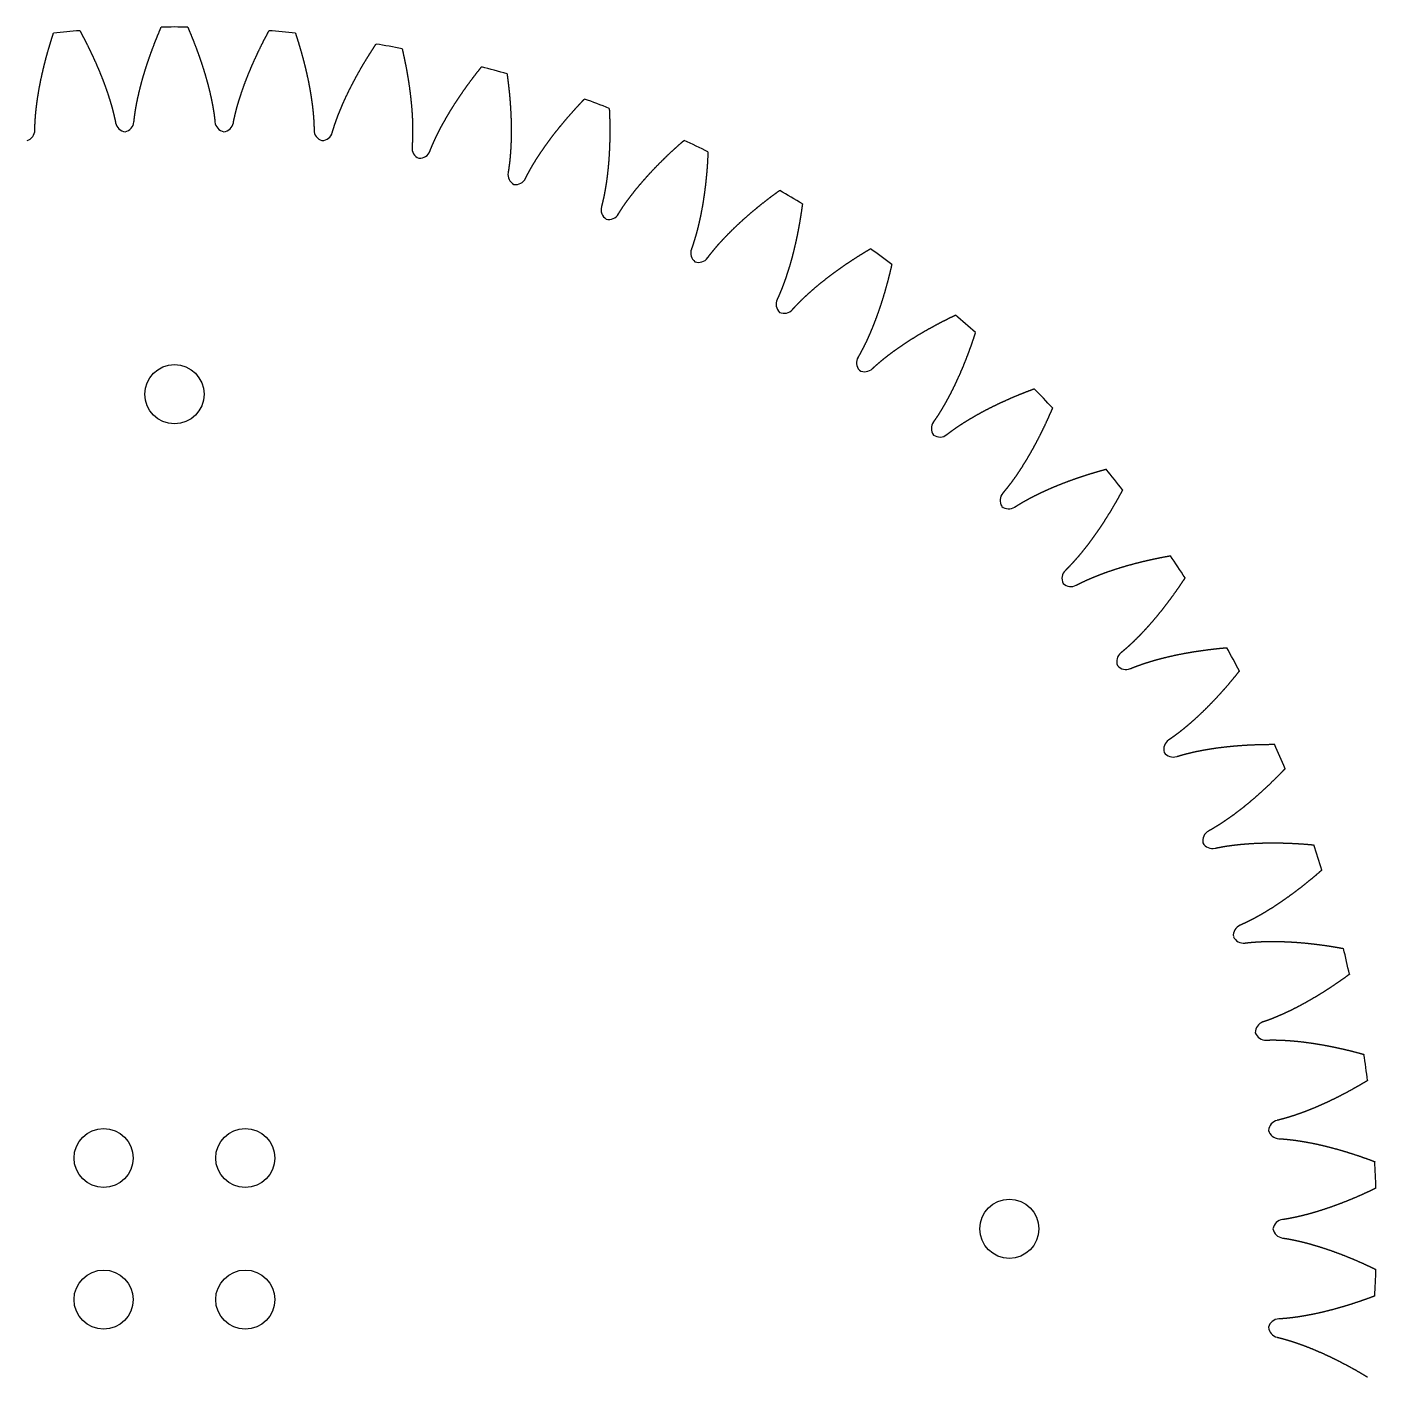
# Model space of a CAD drawing. Header units: inches. Extents: x -3.6 to 3.6, y -4.17 to 3.6.
# Drawn here: x -0.442 to 3.598, y -0.444 to 3.6 of the extents above; entities that cross this region are included whole.
import ezdxf

# ---------------------------------------------------------------- set-up
doc = ezdxf.new("R2010")
doc.units = ezdxf.units.IN
doc.header["$MEASUREMENT"] = 0

msp = doc.modelspace()

# ---------------------------------------------------------------- linework, layer by layer
at = {"color": 7, "linetype": 'Continuous', "lineweight": 25}
for centre in [(0, 2.5), (-0.2121, 0.2121), (0.2121, 0.2121), (2.5, 0), (-0.2121, -0.2121), (0.2121, -0.2121)]:
    msp.add_circle(centre, 0.0886, dxfattribs=at)
for centre, radius, start, end in [((0, 0), 3.6, 89.3688, 90.6312), ((0, 0), 3.6, 94.5117, 95.7741), ((0, 0), 3.6, 84.2259, 85.4883), ((0, 0), 3.6, 79.0831, 80.3455), ((0, 0), 3.6, 73.9402, 75.2026), ((0, 0), 3.6, 68.7974, 70.0598), ((-0.4516, 3.2916), 0.0336, 287.3989, 359.6625), ((-0.1434, 3.3194), 0.0336, 190.6232, 262.8868), ((-0.1547, 3.3189), 0.0336, 282.256, 354.5196), ((0.1547, 3.3189), 0.0336, 185.4804, 257.744), ((0.1434, 3.3194), 0.0336, 277.1132, 349.3768), ((0.4516, 3.2916), 0.0336, 180.3375, 252.6011), ((0.4404, 3.2932), 0.0336, 271.9703, 344.2339), ((0.7448, 3.2379), 0.0336, 175.1947, 247.4583), ((0, 0), 3.6, 63.6545, 64.9169), ((0.7338, 3.2404), 0.0336, 266.8274, 339.0911), ((1.0321, 3.1581), 0.0336, 170.0518, 242.3154), ((1.0213, 3.1616), 0.0336, 261.6846, 333.9482), ((0, 0), 3.6, 58.5117, 59.7741), ((1.311, 3.0529), 0.0336, 164.9089, 237.1726), ((1.3006, 3.0573), 0.0336, 256.5417, 328.8053), ((1.5794, 2.9231), 0.0336, 159.7661, 232.0297), ((0, 0), 3.6, 53.3688, 54.6312), ((1.5694, 2.9284), 0.0336, 251.3989, 323.6625), ((1.835, 2.7697), 0.0336, 154.6232, 226.8868), ((1.8256, 2.7759), 0.0336, 246.256, 318.5196), ((0, 0), 3.6, 48.2259, 49.4883), ((2.0759, 2.5941), 0.0336, 149.4804, 221.744), ((2.0671, 2.6011), 0.0336, 241.1132, 313.3768), ((0, 0), 3.6, 43.0831, 44.3455), ((2.3001, 2.3976), 0.0336, 144.3375, 216.6011), ((2.292, 2.4054), 0.0336, 235.9703, 308.2339), ((0, 0), 3.6, 37.9402, 39.2026), ((2.5058, 2.1817), 0.0336, 139.1947, 211.4583), ((2.4983, 2.1902), 0.0336, 230.8274, 303.0911), ((0, 0), 3.6, 32.7974, 34.0598), ((2.6912, 1.9483), 0.0336, 134.0518, 206.3154), ((2.6846, 1.9575), 0.0336, 225.6846, 297.9482), ((0, 0), 3.6, 27.6545, 28.9169), ((2.8551, 1.6992), 0.0336, 128.9089, 201.1726), ((2.8493, 1.7089), 0.0336, 220.5417, 292.8053), ((2.9959, 1.4365), 0.0336, 123.7661, 196.0297), ((2.991, 1.4466), 0.0336, 215.3989, 287.6625), ((0, 0), 3.6, 22.5117, 23.7741), ((3.1126, 1.1621), 0.0336, 118.6232, 190.8868), ((3.1086, 1.1727), 0.0336, 210.256, 282.5196), ((0, 0), 3.6, 17.3688, 18.6312), ((3.2042, 0.8785), 0.0336, 113.4804, 185.744), ((3.2012, 0.8893), 0.0336, 205.1132, 277.3768), ((0, 0), 3.6, 12.2259, 13.4883), ((3.2701, 0.5877), 0.0336, 108.3375, 180.6011), ((3.2681, 0.5988), 0.0336, 199.9703, 272.2339), ((0, 0), 3.6, 7.0831, 8.3455), ((3.3096, 0.2922), 0.0336, 103.1947, 175.4583), ((3.3086, 0.3034), 0.0336, 194.8274, 267.0911), ((0, 0), 3.6, 1.9402, 3.2026), ((3.3225, -0.0056), 0.0336, 98.0518, 170.3154), ((3.3225, 0.0056), 0.0336, 189.6846, 261.9482), ((0, 0), 3.6, 356.7974, 358.0598), ((3.3086, -0.3034), 0.0336, 92.9089, 165.1726), ((3.3096, -0.2922), 0.0336, 184.5417, 256.8053)]:
    msp.add_arc(centre, radius, start, end, dxfattribs=at)
for points, knots in [([(-0.1213, 3.3157), (-0.1212, 3.3166), (-0.1209, 3.3201), (-0.1202, 3.3259), (-0.1192, 3.3342), (-0.1178, 3.3439), (-0.1163, 3.3536), (-0.1146, 3.3632), (-0.1124, 3.3749), (-0.1095, 3.389), (-0.1058, 3.4054), (-0.1012, 3.424), (-0.096, 3.443), (-0.0906, 3.4618), (-0.0847, 3.4807), (-0.0787, 3.499), (-0.072, 3.518), (-0.0656, 3.5356), (-0.058, 3.5553), (-0.0517, 3.5712), (-0.0448, 3.5877), (-0.0414, 3.5957), (-0.0397, 3.5998)], [0.0811555, 0.0811555, 0.0811555, 0.0811555, 0.0811555, 0.0921105, 0.1194762, 0.1468425, 0.1742089, 0.201575, 0.228941, 0.2563073, 0.307035, 0.3617674, 0.4164997, 0.4712319, 0.5259643, 0.5806966, 0.635429, 0.6901614, 0.7448937, 0.7996261, 0.8543584, 0.9090909, 0.9090909, 0.9090909, 0.9090909, 0.9090909]), ([(0.0397, 3.5998), (0.0414, 3.5957), (0.0448, 3.5877), (0.0517, 3.5712), (0.058, 3.5553), (0.0656, 3.5356), (0.072, 3.518), (0.0787, 3.499), (0.0847, 3.4807), (0.0906, 3.4618), (0.096, 3.443), (0.1012, 3.424), (0.1058, 3.4054), (0.1095, 3.389), (0.1124, 3.3749), (0.1146, 3.3632), (0.1163, 3.3536), (0.1178, 3.3439), (0.1192, 3.3342), (0.1202, 3.3259), (0.1209, 3.3201), (0.1212, 3.3166), (0.1213, 3.3157)], [0, 0, 0, 0, 0, 0.0547325, 0.1094648, 0.1641972, 0.2189295, 0.2736619, 0.3283943, 0.3831266, 0.437859, 0.4925913, 0.5473236, 0.6020559, 0.6527836, 0.6801499, 0.707516, 0.7348821, 0.7622484, 0.7896147, 0.8169804, 0.8279354, 0.8279354, 0.8279354, 0.8279354, 0.8279354]), ([(-0.418, 3.2914), (-0.418, 3.2924), (-0.418, 3.2959), (-0.4179, 3.3017), (-0.4176, 3.3101), (-0.4171, 3.3199), (-0.4164, 3.3297), (-0.4156, 3.3394), (-0.4145, 3.3513), (-0.4128, 3.3655), (-0.4106, 3.3822), (-0.4077, 3.4012), (-0.4043, 3.4206), (-0.4005, 3.4397), (-0.3963, 3.4591), (-0.392, 3.4779), (-0.3871, 3.4974), (-0.3823, 3.5155), (-0.3765, 3.5358), (-0.3716, 3.5522), (-0.3663, 3.5692), (-0.3636, 3.5775), (-0.3622, 3.5817)], [0.0811555, 0.0811555, 0.0811555, 0.0811555, 0.0811555, 0.0921105, 0.1194762, 0.1468425, 0.1742089, 0.201575, 0.228941, 0.2563073, 0.307035, 0.3617674, 0.4164997, 0.4712319, 0.5259643, 0.5806966, 0.635429, 0.6901614, 0.7448937, 0.7996261, 0.8543584, 0.9090909, 0.9090909, 0.9090909, 0.9090909, 0.9090909]), ([(-0.2832, 3.5888), (-0.2811, 3.5849), (-0.2769, 3.5773), (-0.2686, 3.5615), (-0.2609, 3.5462), (-0.2516, 3.5273), (-0.2437, 3.5103), (-0.2353, 3.492), (-0.2277, 3.4743), (-0.2201, 3.4559), (-0.213, 3.4378), (-0.2062, 3.4193), (-0.1999, 3.4012), (-0.1947, 3.3852), (-0.1906, 3.3714), (-0.1873, 3.36), (-0.1848, 3.3505), (-0.1824, 3.341), (-0.1802, 3.3314), (-0.1784, 3.3233), (-0.1772, 3.3175), (-0.1766, 3.3142), (-0.1764, 3.3132)], [0, 0, 0, 0, 0, 0.0547325, 0.1094648, 0.1641972, 0.2189295, 0.2736619, 0.3283943, 0.3831266, 0.437859, 0.4925913, 0.5473236, 0.6020559, 0.6527836, 0.6801499, 0.707516, 0.7348821, 0.7622484, 0.7896147, 0.8169804, 0.8279354, 0.8279354, 0.8279354, 0.8279354, 0.8279354]), ([(0.1764, 3.3132), (0.1766, 3.3142), (0.1772, 3.3175), (0.1784, 3.3233), (0.1802, 3.3314), (0.1824, 3.341), (0.1848, 3.3505), (0.1873, 3.36), (0.1906, 3.3714), (0.1947, 3.3852), (0.1999, 3.4012), (0.2062, 3.4193), (0.213, 3.4378), (0.2201, 3.4559), (0.2277, 3.4743), (0.2353, 3.492), (0.2437, 3.5103), (0.2516, 3.5273), (0.2609, 3.5462), (0.2686, 3.5615), (0.2769, 3.5773), (0.2811, 3.5849), (0.2832, 3.5888)], [0.0811555, 0.0811555, 0.0811555, 0.0811555, 0.0811555, 0.0921105, 0.1194762, 0.1468425, 0.1742089, 0.201575, 0.228941, 0.2563073, 0.307035, 0.3617674, 0.4164997, 0.4712319, 0.5259643, 0.5806966, 0.635429, 0.6901614, 0.7448937, 0.7996261, 0.8543584, 0.9090909, 0.9090909, 0.9090909, 0.9090909, 0.9090909]), ([(0.3622, 3.5817), (0.3636, 3.5775), (0.3663, 3.5692), (0.3716, 3.5522), (0.3765, 3.5358), (0.3823, 3.5155), (0.3871, 3.4974), (0.392, 3.4779), (0.3963, 3.4591), (0.4005, 3.4397), (0.4043, 3.4206), (0.4077, 3.4012), (0.4106, 3.3822), (0.4128, 3.3655), (0.4145, 3.3513), (0.4156, 3.3394), (0.4164, 3.3297), (0.4171, 3.3199), (0.4176, 3.3101), (0.4179, 3.3017), (0.418, 3.2959), (0.418, 3.2924), (0.418, 3.2914)], [0, 0, 0, 0, 0, 0.0547325, 0.1094648, 0.1641972, 0.2189295, 0.2736619, 0.3283943, 0.3831266, 0.437859, 0.4925913, 0.5473236, 0.6020559, 0.6527836, 0.6801499, 0.707516, 0.7348821, 0.7622484, 0.7896147, 0.8169804, 0.8279354, 0.8279354, 0.8279354, 0.8279354, 0.8279354]), ([(0.4727, 3.284), (0.4729, 3.285), (0.4739, 3.2883), (0.4756, 3.2939), (0.4781, 3.3019), (0.4812, 3.3112), (0.4844, 3.3204), (0.4878, 3.3296), (0.492, 3.3408), (0.4974, 3.3541), (0.504, 3.3696), (0.5119, 3.3871), (0.5203, 3.4049), (0.529, 3.4223), (0.5382, 3.4399), (0.5474, 3.4568), (0.5573, 3.4744), (0.5667, 3.4905), (0.5778, 3.5086), (0.5868, 3.5231), (0.5965, 3.538), (0.6013, 3.5453), (0.6037, 3.549)], [0.0811555, 0.0811555, 0.0811555, 0.0811555, 0.0811555, 0.0921105, 0.1194762, 0.1468425, 0.1742089, 0.201575, 0.228941, 0.2563073, 0.307035, 0.3617674, 0.4164997, 0.4712319, 0.5259643, 0.5806966, 0.635429, 0.6901614, 0.7448937, 0.7996261, 0.8543584, 0.9090909, 0.9090909, 0.9090909, 0.9090909, 0.9090909]), ([(0.6818, 3.5349), (0.6828, 3.5305), (0.6847, 3.522), (0.6886, 3.5046), (0.6919, 3.4878), (0.6959, 3.4671), (0.699, 3.4486), (0.7022, 3.4287), (0.7048, 3.4096), (0.7072, 3.39), (0.7092, 3.3706), (0.7109, 3.351), (0.7121, 3.3318), (0.7129, 3.315), (0.7132, 3.3006), (0.7133, 3.2887), (0.7132, 3.2789), (0.713, 3.2691), (0.7126, 3.2593), (0.7122, 3.251), (0.7117, 3.2451), (0.7115, 3.2417), (0.7114, 3.2407)], [0, 0, 0, 0, 0, 0.0547325, 0.1094648, 0.1641972, 0.2189295, 0.2736619, 0.3283943, 0.3831266, 0.437859, 0.4925913, 0.5473236, 0.6020559, 0.6527836, 0.6801499, 0.707516, 0.7348821, 0.7622484, 0.7896147, 0.8169804, 0.8279354, 0.8279354, 0.8279354, 0.8279354, 0.8279354]), ([(0.7652, 3.2284), (0.7655, 3.2294), (0.7667, 3.2326), (0.7689, 3.238), (0.7721, 3.2457), (0.776, 3.2547), (0.7801, 3.2637), (0.7843, 3.2725), (0.7895, 3.2832), (0.796, 3.296), (0.804, 3.3108), (0.8134, 3.3276), (0.8234, 3.3445), (0.8336, 3.3611), (0.8444, 3.3778), (0.855, 3.3938), (0.8665, 3.4104), (0.8773, 3.4257), (0.8899, 3.4426), (0.9002, 3.4563), (0.9112, 3.4703), (0.9167, 3.4771), (0.9194, 3.4806)], [0.0811555, 0.0811555, 0.0811555, 0.0811555, 0.0811555, 0.0921105, 0.1194762, 0.1468425, 0.1742089, 0.201575, 0.228941, 0.2563073, 0.307035, 0.3617674, 0.4164997, 0.4712319, 0.5259643, 0.5806966, 0.635429, 0.6901614, 0.7448937, 0.7996261, 0.8543584, 0.9090909, 0.9090909, 0.9090909, 0.9090909, 0.9090909]), ([(0.9959, 3.4595), (0.9965, 3.4551), (0.9977, 3.4465), (0.9999, 3.4288), (1.0018, 3.4118), (1.0039, 3.3907), (1.0053, 3.3721), (1.0067, 3.352), (1.0076, 3.3327), (1.0083, 3.3129), (1.0085, 3.2934), (1.0084, 3.2737), (1.0079, 3.2545), (1.0071, 3.2377), (1.0062, 3.2234), (1.0052, 3.2115), (1.0043, 3.2018), (1.0032, 3.192), (1.0019, 3.1823), (1.0007, 3.1741), (0.9998, 3.1683), (0.9992, 3.1649), (0.999, 3.1639)], [0, 0, 0, 0, 0, 0.0547325, 0.1094648, 0.1641972, 0.2189295, 0.2736619, 0.3283943, 0.3831266, 0.437859, 0.4925913, 0.5473236, 0.6020559, 0.6527836, 0.6801499, 0.707516, 0.7348821, 0.7622484, 0.7896147, 0.8169804, 0.8279354, 0.8279354, 0.8279354, 0.8279354, 0.8279354]), ([(1.0515, 3.1469), (1.0519, 3.1477), (1.0534, 3.1508), (1.0561, 3.1561), (1.0599, 3.1635), (1.0647, 3.1721), (1.0695, 3.1806), (1.0745, 3.189), (1.0806, 3.1992), (1.0883, 3.2114), (1.0975, 3.2254), (1.1084, 3.2412), (1.1199, 3.2572), (1.1316, 3.2729), (1.1438, 3.2885), (1.1558, 3.3035), (1.1687, 3.319), (1.1809, 3.3332), (1.1949, 3.349), (1.2064, 3.3617), (1.2186, 3.3747), (1.2247, 3.381), (1.2277, 3.3842)], [0.0811555, 0.0811555, 0.0811555, 0.0811555, 0.0811555, 0.0921105, 0.1194762, 0.1468425, 0.1742089, 0.201575, 0.228941, 0.2563073, 0.307035, 0.3617674, 0.4164997, 0.4712319, 0.5259643, 0.5806966, 0.635429, 0.6901614, 0.7448937, 0.7996261, 0.8543584, 0.9090909, 0.9090909, 0.9090909, 0.9090909, 0.9090909]), ([(1.302, 3.3563), (1.3022, 3.3519), (1.3026, 3.3432), (1.3033, 3.3253), (1.3036, 3.3082), (1.3038, 3.2871), (1.3036, 3.2684), (1.3031, 3.2482), (1.3023, 3.229), (1.3012, 3.2092), (1.2997, 3.1898), (1.2978, 3.1702), (1.2956, 3.1511), (1.2933, 3.1344), (1.2911, 3.1202), (1.289, 3.1085), (1.2872, 3.0989), (1.2853, 3.0893), (1.2831, 3.0797), (1.2812, 3.0716), (1.2797, 3.0659), (1.2789, 3.0626), (1.2786, 3.0616)], [0, 0, 0, 0, 0, 0.0547325, 0.1094648, 0.1641972, 0.2189295, 0.2736619, 0.3283943, 0.3831266, 0.437859, 0.4925913, 0.5473236, 0.6020559, 0.6527836, 0.6801499, 0.707516, 0.7348821, 0.7622484, 0.7896147, 0.8169804, 0.8279354, 0.8279354, 0.8279354, 0.8279354, 0.8279354]), ([(1.3293, 3.0399), (1.3298, 3.0408), (1.3316, 3.0437), (1.3347, 3.0487), (1.3393, 3.0557), (1.3447, 3.0639), (1.3503, 3.0719), (1.356, 3.0799), (1.3631, 3.0895), (1.3718, 3.1009), (1.3822, 3.1141), (1.3945, 3.1288), (1.4074, 3.1437), (1.4204, 3.1582), (1.4339, 3.1727), (1.4473, 3.1866), (1.4616, 3.2009), (1.4749, 3.214), (1.4903, 3.2284), (1.5029, 3.24), (1.5162, 3.2518), (1.5228, 3.2576), (1.5262, 3.2605)], [0.0811555, 0.0811555, 0.0811555, 0.0811555, 0.0811555, 0.0921105, 0.1194762, 0.1468425, 0.1742089, 0.201575, 0.228941, 0.2563073, 0.307035, 0.3617674, 0.4164997, 0.4712319, 0.5259643, 0.5806966, 0.635429, 0.6901614, 0.7448937, 0.7996261, 0.8543584, 0.9090909, 0.9090909, 0.9090909, 0.9090909, 0.9090909]), ([(1.5976, 3.2261), (1.5974, 3.2216), (1.597, 3.2129), (1.5961, 3.1951), (1.5949, 3.1781), (1.5932, 3.157), (1.5913, 3.1384), (1.589, 3.1184), (1.5865, 3.0993), (1.5836, 3.0796), (1.5804, 3.0604), (1.5768, 3.0411), (1.5729, 3.0223), (1.5691, 3.0059), (1.5656, 2.992), (1.5625, 2.9804), (1.5598, 2.971), (1.557, 2.9616), (1.554, 2.9523), (1.5514, 2.9444), (1.5494, 2.9388), (1.5482, 2.9356), (1.5479, 2.9347)], [0, 0, 0, 0, 0, 0.0547325, 0.1094648, 0.1641972, 0.2189295, 0.2736619, 0.3283943, 0.3831266, 0.437859, 0.4925913, 0.5473236, 0.6020559, 0.6527836, 0.6801499, 0.707516, 0.7348821, 0.7622484, 0.7896147, 0.8169804, 0.8279354, 0.8279354, 0.8279354, 0.8279354, 0.8279354]), ([(1.5965, 2.9085), (1.597, 2.9093), (1.5991, 2.9121), (1.6026, 2.9168), (1.6078, 2.9234), (1.6139, 2.931), (1.6202, 2.9385), (1.6266, 2.9459), (1.6345, 2.9549), (1.6442, 2.9654), (1.6558, 2.9776), (1.6693, 2.9912), (1.6835, 3.0049), (1.6978, 3.0182), (1.7126, 3.0314), (1.7271, 3.0441), (1.7426, 3.057), (1.7571, 3.0688), (1.7737, 3.0818), (1.7873, 3.0923), (1.8016, 3.1028), (1.8087, 3.108), (1.8123, 3.1106)], [0.0811555, 0.0811555, 0.0811555, 0.0811555, 0.0811555, 0.0921105, 0.1194762, 0.1468425, 0.1742089, 0.201575, 0.228941, 0.2563073, 0.307035, 0.3617674, 0.4164997, 0.4712319, 0.5259643, 0.5806966, 0.635429, 0.6901614, 0.7448937, 0.7996261, 0.8543584, 0.9090909, 0.9090909, 0.9090909, 0.9090909, 0.9090909]), ([(1.8804, 3.0699), (1.8798, 3.0655), (1.8786, 3.0568), (1.8761, 3.0392), (1.8733, 3.0223), (1.8697, 3.0015), (1.8662, 2.9831), (1.8622, 2.9634), (1.8579, 2.9446), (1.8533, 2.9253), (1.8484, 2.9064), (1.843, 2.8875), (1.8374, 2.8691), (1.8322, 2.8531), (1.8275, 2.8396), (1.8234, 2.8284), (1.8199, 2.8192), (1.8162, 2.8101), (1.8124, 2.8011), (1.8091, 2.7935), (1.8066, 2.7881), (1.8052, 2.785), (1.8047, 2.7841)], [0, 0, 0, 0, 0, 0.0547325, 0.1094648, 0.1641972, 0.2189295, 0.2736619, 0.3283943, 0.3831266, 0.437859, 0.4925913, 0.5473236, 0.6020559, 0.6527836, 0.6801499, 0.707516, 0.7348821, 0.7622484, 0.7896147, 0.8169804, 0.8279354, 0.8279354, 0.8279354, 0.8279354, 0.8279354]), ([(1.8508, 2.7537), (1.8514, 2.7545), (1.8537, 2.757), (1.8576, 2.7614), (1.8633, 2.7675), (1.8702, 2.7745), (1.8771, 2.7814), (1.8842, 2.7883), (1.8928, 2.7964), (1.9034, 2.8061), (1.9161, 2.8172), (1.9308, 2.8296), (1.9461, 2.8419), (1.9615, 2.8539), (1.9774, 2.8657), (1.993, 2.877), (2.0096, 2.8885), (2.0251, 2.8989), (2.0428, 2.9104), (2.0573, 2.9196), (2.0725, 2.9289), (2.08, 2.9333), (2.0838, 2.9356)], [0.0811555, 0.0811555, 0.0811555, 0.0811555, 0.0811555, 0.0921105, 0.1194762, 0.1468425, 0.1742089, 0.201575, 0.228941, 0.2563073, 0.307035, 0.3617674, 0.4164997, 0.4712319, 0.5259643, 0.5806966, 0.635429, 0.6901614, 0.7448937, 0.7996261, 0.8543584, 0.9090909, 0.9090909, 0.9090909, 0.9090909, 0.9090909]), ([(2.148, 2.889), (2.147, 2.8846), (2.1451, 2.8761), (2.141, 2.8588), (2.1367, 2.8422), (2.1313, 2.8218), (2.1261, 2.8038), (2.1203, 2.7845), (2.1144, 2.7662), (2.108, 2.7474), (2.1014, 2.7291), (2.0944, 2.7106), (2.0872, 2.6928), (2.0806, 2.6774), (2.0747, 2.6643), (2.0696, 2.6536), (2.0652, 2.6448), (2.0608, 2.636), (2.0562, 2.6273), (2.0522, 2.62), (2.0493, 2.6149), (2.0475, 2.612), (2.047, 2.6111)], [0, 0, 0, 0, 0, 0.0547325, 0.1094648, 0.1641972, 0.2189295, 0.2736619, 0.3283943, 0.3831266, 0.437859, 0.4925913, 0.5473236, 0.6020559, 0.6527836, 0.6801499, 0.707516, 0.7348821, 0.7622484, 0.7896147, 0.8169804, 0.8279354, 0.8279354, 0.8279354, 0.8279354, 0.8279354]), ([(2.0902, 2.5767), (2.0909, 2.5774), (2.0934, 2.5798), (2.0977, 2.5838), (2.1039, 2.5893), (2.1114, 2.5957), (2.1189, 2.602), (2.1265, 2.6081), (2.1359, 2.6155), (2.1473, 2.6242), (2.1609, 2.6341), (2.1766, 2.6451), (2.193, 2.656), (2.2094, 2.6665), (2.2263, 2.6769), (2.2429, 2.6868), (2.2604, 2.6967), (2.2768, 2.7057), (2.2955, 2.7156), (2.3107, 2.7234), (2.3267, 2.7313), (2.3345, 2.7351), (2.3386, 2.737)], [0.0811555, 0.0811555, 0.0811555, 0.0811555, 0.0811555, 0.0921105, 0.1194762, 0.1468425, 0.1742089, 0.201575, 0.228941, 0.2563073, 0.307035, 0.3617674, 0.4164997, 0.4712319, 0.5259643, 0.5806966, 0.635429, 0.6901614, 0.7448937, 0.7996261, 0.8543584, 0.9090909, 0.9090909, 0.9090909, 0.9090909, 0.9090909]), ([(2.3983, 2.6848), (2.3969, 2.6806), (2.3942, 2.6723), (2.3886, 2.6554), (2.3829, 2.6393), (2.3756, 2.6194), (2.3689, 2.602), (2.3614, 2.5832), (2.3538, 2.5655), (2.3458, 2.5474), (2.3376, 2.5297), (2.329, 2.512), (2.3202, 2.4949), (2.3122, 2.4801), (2.3051, 2.4676), (2.2991, 2.4574), (2.294, 2.449), (2.2888, 2.4407), (2.2835, 2.4325), (2.2788, 2.4255), (2.2754, 2.4207), (2.2734, 2.4179), (2.2729, 2.4171)], [0, 0, 0, 0, 0, 0.0547325, 0.1094648, 0.1641972, 0.2189295, 0.2736619, 0.3283943, 0.3831266, 0.437859, 0.4925913, 0.5473236, 0.6020559, 0.6527836, 0.6801499, 0.707516, 0.7348821, 0.7622484, 0.7896147, 0.8169804, 0.8279354, 0.8279354, 0.8279354, 0.8279354, 0.8279354]), ([(2.3127, 2.379), (2.3135, 2.3796), (2.3162, 2.3817), (2.3209, 2.3853), (2.3276, 2.3903), (2.3355, 2.396), (2.3436, 2.4016), (2.3517, 2.407), (2.3617, 2.4135), (2.3739, 2.4211), (2.3883, 2.4298), (2.405, 2.4393), (2.4223, 2.4488), (2.4396, 2.4578), (2.4573, 2.4666), (2.4747, 2.4749), (2.4931, 2.4832), (2.5102, 2.4908), (2.5297, 2.4989), (2.5455, 2.5053), (2.5622, 2.5117), (2.5703, 2.5148), (2.5745, 2.5163)], [0.0811555, 0.0811555, 0.0811555, 0.0811555, 0.0811555, 0.0921105, 0.1194762, 0.1468425, 0.1742089, 0.201575, 0.228941, 0.2563073, 0.307035, 0.3617674, 0.4164997, 0.4712319, 0.5259643, 0.5806966, 0.635429, 0.6901614, 0.7448937, 0.7996261, 0.8543584, 0.9090909, 0.9090909, 0.9090909, 0.9090909, 0.9090909]), ([(2.6293, 2.459), (2.6276, 2.4549), (2.6241, 2.4469), (2.617, 2.4306), (2.6099, 2.415), (2.6009, 2.3959), (2.5926, 2.3792), (2.5834, 2.3612), (2.5743, 2.3442), (2.5647, 2.3268), (2.555, 2.31), (2.5448, 2.2931), (2.5345, 2.2769), (2.5252, 2.2628), (2.5171, 2.2511), (2.5101, 2.2414), (2.5043, 2.2335), (2.4984, 2.2257), (2.4923, 2.218), (2.487, 2.2115), (2.4832, 2.207), (2.481, 2.2044), (2.4804, 2.2037)], [0, 0, 0, 0, 0, 0.0547325, 0.1094648, 0.1641972, 0.2189295, 0.2736619, 0.3283943, 0.3831266, 0.437859, 0.4925913, 0.5473236, 0.6020559, 0.6527836, 0.6801499, 0.707516, 0.7348821, 0.7622484, 0.7896147, 0.8169804, 0.8279354, 0.8279354, 0.8279354, 0.8279354, 0.8279354]), ([(2.5167, 2.1621), (2.5175, 2.1627), (2.5204, 2.1645), (2.5253, 2.1677), (2.5324, 2.172), (2.5409, 2.177), (2.5494, 2.1818), (2.558, 2.1865), (2.5686, 2.1921), (2.5813, 2.1986), (2.5965, 2.2059), (2.614, 2.2139), (2.632, 2.2218), (2.65, 2.2292), (2.6685, 2.2364), (2.6866, 2.2431), (2.7056, 2.2497), (2.7233, 2.2557), (2.7435, 2.2621), (2.7599, 2.2671), (2.777, 2.2719), (2.7854, 2.2743), (2.7897, 2.2754)], [0.0811555, 0.0811555, 0.0811555, 0.0811555, 0.0811555, 0.0921105, 0.1194762, 0.1468425, 0.1742089, 0.201575, 0.228941, 0.2563073, 0.307035, 0.3617674, 0.4164997, 0.4712319, 0.5259643, 0.5806966, 0.635429, 0.6901614, 0.7448937, 0.7996261, 0.8543584, 0.9090909, 0.9090909, 0.9090909, 0.9090909, 0.9090909]), ([(2.8391, 2.2134), (2.8371, 2.2095), (2.8329, 2.2018), (2.8244, 2.1862), (2.8158, 2.1714), (2.8052, 2.1531), (2.7954, 2.1372), (2.7847, 2.1201), (2.7741, 2.104), (2.763, 2.0876), (2.7517, 2.0716), (2.7401, 2.0558), (2.7284, 2.0405), (2.7179, 2.0274), (2.7087, 2.0164), (2.7009, 2.0074), (2.6944, 2), (2.6878, 1.9928), (2.6811, 1.9856), (2.6753, 1.9797), (2.6711, 1.9755), (2.6686, 1.9731), (2.6679, 1.9724)], [0, 0, 0, 0, 0, 0.0547325, 0.1094648, 0.1641972, 0.2189295, 0.2736619, 0.3283943, 0.3831266, 0.437859, 0.4925913, 0.5473236, 0.6020559, 0.6527836, 0.6801499, 0.707516, 0.7348821, 0.7622484, 0.7896147, 0.8169804, 0.8279354, 0.8279354, 0.8279354, 0.8279354, 0.8279354]), ([(2.7003, 1.9278), (2.7012, 1.9283), (2.7042, 1.9299), (2.7095, 1.9326), (2.717, 1.9363), (2.7258, 1.9405), (2.7348, 1.9445), (2.7437, 1.9484), (2.7547, 1.953), (2.768, 1.9584), (2.7838, 1.9643), (2.8019, 1.9707), (2.8206, 1.9769), (2.8392, 1.9827), (2.8582, 1.9882), (2.8768, 1.9932), (2.8964, 1.9982), (2.9146, 2.0025), (2.9352, 2.007), (2.952, 2.0106), (2.9695, 2.0139), (2.978, 2.0154), (2.9824, 2.0162)], [0.0811555, 0.0811555, 0.0811555, 0.0811555, 0.0811555, 0.0921105, 0.1194762, 0.1468425, 0.1742089, 0.201575, 0.228941, 0.2563073, 0.307035, 0.3617674, 0.4164997, 0.4712319, 0.5259643, 0.5806966, 0.635429, 0.6901614, 0.7448937, 0.7996261, 0.8543584, 0.9090909, 0.9090909, 0.9090909, 0.9090909, 0.9090909]), ([(3.0261, 1.95), (3.0237, 1.9463), (3.0189, 1.939), (3.009, 1.9242), (2.9991, 1.9102), (2.9869, 1.893), (2.9757, 1.878), (2.9635, 1.8619), (2.9515, 1.8468), (2.939, 1.8315), (2.9264, 1.8166), (2.9133, 1.8019), (2.9003, 1.7877), (2.8887, 1.7756), (2.8785, 1.7654), (2.87, 1.7572), (2.8629, 1.7504), (2.8556, 1.7438), (2.8483, 1.7373), (2.8419, 1.7319), (2.8374, 1.7281), (2.8348, 1.726), (2.834, 1.7254)], [0, 0, 0, 0, 0, 0.0547325, 0.1094648, 0.1641972, 0.2189295, 0.2736619, 0.3283943, 0.3831266, 0.437859, 0.4925913, 0.5473236, 0.6020559, 0.6527836, 0.6801499, 0.707516, 0.7348821, 0.7622484, 0.7896147, 0.8169804, 0.8279354, 0.8279354, 0.8279354, 0.8279354, 0.8279354]), ([(2.8623, 1.678), (2.8632, 1.6784), (2.8663, 1.6797), (2.8718, 1.6819), (2.8796, 1.6849), (2.8888, 1.6883), (2.898, 1.6915), (2.9073, 1.6946), (2.9187, 1.6982), (2.9324, 1.7024), (2.9487, 1.7069), (2.9673, 1.7116), (2.9864, 1.7161), (3.0055, 1.7202), (3.025, 1.7239), (3.0439, 1.7273), (3.0639, 1.7305), (3.0824, 1.7332), (3.1033, 1.7358), (3.1203, 1.7378), (3.1381, 1.7396), (3.1467, 1.7404), (3.1512, 1.7407)], [0.0811555, 0.0811555, 0.0811555, 0.0811555, 0.0811555, 0.0921105, 0.1194762, 0.1468425, 0.1742089, 0.201575, 0.228941, 0.2563073, 0.307035, 0.3617674, 0.4164997, 0.4712319, 0.5259643, 0.5806966, 0.635429, 0.6901614, 0.7448937, 0.7996261, 0.8543584, 0.9090909, 0.9090909, 0.9090909, 0.9090909, 0.9090909]), ([(3.1887, 1.6709), (3.186, 1.6674), (3.1805, 1.6606), (3.1693, 1.6467), (3.1583, 1.6337), (3.1445, 1.6176), (3.1321, 1.6037), (3.1185, 1.5888), (3.1052, 1.5748), (3.0913, 1.5607), (3.0774, 1.547), (3.0631, 1.5335), (3.0489, 1.5206), (3.0362, 1.5095), (3.0252, 1.5003), (3.0159, 1.4928), (3.0082, 1.4868), (3.0004, 1.4808), (2.9925, 1.475), (2.9858, 1.4702), (2.9809, 1.4668), (2.9781, 1.4649), (2.9772, 1.4644)], [0, 0, 0, 0, 0, 0.0547325, 0.1094648, 0.1641972, 0.2189295, 0.2736619, 0.3283943, 0.3831266, 0.437859, 0.4925913, 0.5473236, 0.6020559, 0.6527836, 0.6801499, 0.707516, 0.7348821, 0.7622484, 0.7896147, 0.8169804, 0.8279354, 0.8279354, 0.8279354, 0.8279354, 0.8279354]), ([(3.0012, 1.4147), (3.0021, 1.415), (3.0054, 1.416), (3.011, 1.4177), (3.019, 1.42), (3.0285, 1.4226), (3.038, 1.425), (3.0475, 1.4272), (3.0592, 1.4298), (3.0732, 1.4326), (3.0898, 1.4357), (3.1087, 1.4388), (3.1282, 1.4415), (3.1476, 1.4438), (3.1673, 1.4459), (3.1865, 1.4475), (3.2066, 1.4489), (3.2253, 1.4499), (3.2464, 1.4507), (3.2635, 1.4511), (3.2814, 1.4513), (3.2901, 1.4513), (3.2945, 1.4513)], [0.0811555, 0.0811555, 0.0811555, 0.0811555, 0.0811555, 0.0921105, 0.1194762, 0.1468425, 0.1742089, 0.201575, 0.228941, 0.2563073, 0.307035, 0.3617674, 0.4164997, 0.4712319, 0.5259643, 0.5806966, 0.635429, 0.6901614, 0.7448937, 0.7996261, 0.8543584, 0.9090909, 0.9090909, 0.9090909, 0.9090909, 0.9090909]), ([(3.3257, 1.3783), (3.3226, 1.3751), (3.3166, 1.3688), (3.3042, 1.356), (3.292, 1.344), (3.2769, 1.3292), (3.2632, 1.3165), (3.2483, 1.3029), (3.2339, 1.2901), (3.2188, 1.2773), (3.2037, 1.2649), (3.1883, 1.2527), (3.1729, 1.2411), (3.1593, 1.2313), (3.1475, 1.2231), (3.1376, 1.2165), (3.1294, 1.2111), (3.1211, 1.2059), (3.1127, 1.2008), (3.1055, 1.1966), (3.1004, 1.1937), (3.0974, 1.1921), (3.0965, 1.1916)], [0, 0, 0, 0, 0, 0.0547325, 0.1094648, 0.1641972, 0.2189295, 0.2736619, 0.3283943, 0.3831266, 0.437859, 0.4925913, 0.5473236, 0.6020559, 0.6527836, 0.6801499, 0.707516, 0.7348821, 0.7622484, 0.7896147, 0.8169804, 0.8279354, 0.8279354, 0.8279354, 0.8279354, 0.8279354]), ([(3.1159, 1.14), (3.1169, 1.1402), (3.1202, 1.1409), (3.126, 1.1421), (3.1342, 1.1437), (3.1438, 1.1454), (3.1535, 1.1469), (3.1632, 1.1483), (3.175, 1.1498), (3.1893, 1.1514), (3.206, 1.1529), (3.2252, 1.1543), (3.2449, 1.1553), (3.2643, 1.1559), (3.2842, 1.1561), (3.3034, 1.1561), (3.3236, 1.1556), (3.3423, 1.155), (3.3634, 1.1538), (3.3805, 1.1528), (3.3982, 1.1513), (3.4069, 1.1505), (3.4113, 1.1501)], [0.0811555, 0.0811555, 0.0811555, 0.0811555, 0.0811555, 0.0921105, 0.1194762, 0.1468425, 0.1742089, 0.201575, 0.228941, 0.2563073, 0.307035, 0.3617674, 0.4164997, 0.4712319, 0.5259643, 0.5806966, 0.635429, 0.6901614, 0.7448937, 0.7996261, 0.8543584, 0.9090909, 0.9090909, 0.9090909, 0.9090909, 0.9090909]), ([(3.4359, 1.0747), (3.4325, 1.0717), (3.4259, 1.066), (3.4124, 1.0544), (3.3992, 1.0435), (3.3829, 1.0302), (3.3681, 1.0187), (3.3521, 1.0064), (3.3365, 0.9951), (3.3203, 0.9836), (3.3042, 0.9727), (3.2877, 0.9619), (3.2714, 0.9517), (3.2569, 0.9431), (3.2445, 0.936), (3.234, 0.9303), (3.2254, 0.9257), (3.2166, 0.9213), (3.2078, 0.917), (3.2003, 0.9134), (3.1949, 0.911), (3.1918, 0.9096), (3.1909, 0.9092)], [0, 0, 0, 0, 0, 0.0547325, 0.1094648, 0.1641972, 0.2189295, 0.2736619, 0.3283943, 0.3831266, 0.437859, 0.4925913, 0.5473236, 0.6020559, 0.6527836, 0.6801499, 0.707516, 0.7348821, 0.7622484, 0.7896147, 0.8169804, 0.8279354, 0.8279354, 0.8279354, 0.8279354, 0.8279354]), ([(3.2055, 0.8561), (3.2065, 0.8562), (3.2099, 0.8566), (3.2158, 0.8573), (3.2241, 0.8581), (3.2338, 0.8589), (3.2436, 0.8596), (3.2534, 0.8601), (3.2653, 0.8606), (3.2796, 0.8609), (3.2965, 0.8609), (3.3157, 0.8605), (3.3354, 0.8597), (3.3548, 0.8586), (3.3746, 0.8571), (3.3938, 0.8553), (3.4138, 0.853), (3.4324, 0.8507), (3.4533, 0.8477), (3.4702, 0.8451), (3.4878, 0.842), (3.4963, 0.8405), (3.5007, 0.8397)], [0.0811555, 0.0811555, 0.0811555, 0.0811555, 0.0811555, 0.0921105, 0.1194762, 0.1468425, 0.1742089, 0.201575, 0.228941, 0.2563073, 0.307035, 0.3617674, 0.4164997, 0.4712319, 0.5259643, 0.5806966, 0.635429, 0.6901614, 0.7448937, 0.7996261, 0.8543584, 0.9090909, 0.9090909, 0.9090909, 0.9090909, 0.9090909]), ([(3.5184, 0.7624), (3.5148, 0.7597), (3.5077, 0.7546), (3.4932, 0.7442), (3.4791, 0.7346), (3.4616, 0.7228), (3.4459, 0.7126), (3.4288, 0.7019), (3.4123, 0.692), (3.3951, 0.682), (3.3781, 0.6726), (3.3607, 0.6633), (3.3436, 0.6546), (3.3284, 0.6474), (3.3153, 0.6414), (3.3044, 0.6367), (3.2954, 0.6329), (3.2863, 0.6292), (3.2771, 0.6257), (3.2693, 0.6229), (3.2637, 0.6209), (3.2605, 0.6199), (3.2595, 0.6195)], [0, 0, 0, 0, 0, 0.0547325, 0.1094648, 0.1641972, 0.2189295, 0.2736619, 0.3283943, 0.3831266, 0.437859, 0.4925913, 0.5473236, 0.6020559, 0.6527836, 0.6801499, 0.707516, 0.7348821, 0.7622484, 0.7896147, 0.8169804, 0.8279354, 0.8279354, 0.8279354, 0.8279354, 0.8279354]), ([(3.2694, 0.5653), (3.2704, 0.5653), (3.2738, 0.5654), (3.2797, 0.5656), (3.288, 0.5657), (3.2978, 0.5656), (3.3076, 0.5654), (3.3174, 0.565), (3.3293, 0.5644), (3.3436, 0.5634), (3.3604, 0.5619), (3.3795, 0.5599), (3.399, 0.5573), (3.4183, 0.5544), (3.4378, 0.5511), (3.4568, 0.5476), (3.4765, 0.5436), (3.4948, 0.5396), (3.5154, 0.5347), (3.532, 0.5306), (3.5492, 0.526), (3.5576, 0.5237), (3.5619, 0.5225)], [0.0811555, 0.0811555, 0.0811555, 0.0811555, 0.0811555, 0.0921105, 0.1194762, 0.1468425, 0.1742089, 0.201575, 0.228941, 0.2563073, 0.307035, 0.3617674, 0.4164997, 0.4712319, 0.5259643, 0.5806966, 0.635429, 0.6901614, 0.7448937, 0.7996261, 0.8543584, 0.9090909, 0.9090909, 0.9090909, 0.9090909, 0.9090909]), ([(3.5725, 0.4439), (3.5687, 0.4416), (3.5612, 0.4372), (3.5459, 0.4281), (3.5309, 0.4198), (3.5124, 0.4096), (3.4959, 0.4009), (3.4779, 0.3917), (3.4606, 0.3833), (3.4426, 0.3749), (3.4248, 0.367), (3.4066, 0.3594), (3.3888, 0.3523), (3.373, 0.3464), (3.3595, 0.3417), (3.3482, 0.3379), (3.3388, 0.3349), (3.3294, 0.3321), (3.32, 0.3294), (3.3119, 0.3273), (3.3062, 0.3259), (3.3029, 0.3251), (3.3019, 0.3249)], [0, 0, 0, 0, 0, 0.0547325, 0.1094648, 0.1641972, 0.2189295, 0.2736619, 0.3283943, 0.3831266, 0.437859, 0.4925913, 0.5473236, 0.6020559, 0.6527836, 0.6801499, 0.707516, 0.7348821, 0.7622484, 0.7896147, 0.8169804, 0.8279354, 0.8279354, 0.8279354, 0.8279354, 0.8279354]), ([(3.3069, 0.2699), (3.3079, 0.2699), (3.3113, 0.2697), (3.3172, 0.2693), (3.3255, 0.2687), (3.3352, 0.2677), (3.345, 0.2666), (3.3547, 0.2654), (3.3665, 0.2637), (3.3807, 0.2614), (3.3972, 0.2585), (3.4161, 0.2547), (3.4353, 0.2504), (3.4542, 0.2458), (3.4734, 0.2407), (3.492, 0.2356), (3.5113, 0.2298), (3.5291, 0.2242), (3.5491, 0.2175), (3.5653, 0.2119), (3.5821, 0.2058), (3.5902, 0.2027), (3.5944, 0.2011)], [0.0811555, 0.0811555, 0.0811555, 0.0811555, 0.0811555, 0.0921105, 0.1194762, 0.1468425, 0.1742089, 0.201575, 0.228941, 0.2563073, 0.307035, 0.3617674, 0.4164997, 0.4712319, 0.5259643, 0.5806966, 0.635429, 0.6901614, 0.7448937, 0.7996261, 0.8543584, 0.9090909, 0.9090909, 0.9090909, 0.9090909, 0.9090909]), ([(3.5979, 0.1219), (3.5939, 0.1199), (3.5861, 0.1162), (3.57, 0.1086), (3.5544, 0.1016), (3.535, 0.0931), (3.5177, 0.0859), (3.499, 0.0784), (3.481, 0.0716), (3.4623, 0.0648), (3.4439, 0.0586), (3.4251, 0.0526), (3.4067, 0.0471), (3.3905, 0.0427), (3.3766, 0.0391), (3.365, 0.0364), (3.3554, 0.0343), (3.3458, 0.0323), (3.3362, 0.0305), (3.328, 0.0291), (3.3221, 0.0282), (3.3187, 0.0277), (3.3178, 0.0276)], [0, 0, 0, 0, 0, 0.0547325, 0.1094648, 0.1641972, 0.2189295, 0.2736619, 0.3283943, 0.3831266, 0.437859, 0.4925913, 0.5473236, 0.6020559, 0.6527836, 0.6801499, 0.707516, 0.7348821, 0.7622484, 0.7896147, 0.8169804, 0.8279354, 0.8279354, 0.8279354, 0.8279354, 0.8279354]), ([(3.3178, -0.0276), (3.3187, -0.0277), (3.3221, -0.0282), (3.328, -0.0291), (3.3362, -0.0305), (3.3458, -0.0323), (3.3554, -0.0343), (3.365, -0.0364), (3.3766, -0.0391), (3.3905, -0.0427), (3.4067, -0.0471), (3.4251, -0.0526), (3.4439, -0.0586), (3.4623, -0.0648), (3.481, -0.0716), (3.499, -0.0784), (3.5177, -0.0859), (3.535, -0.0931), (3.5544, -0.1016), (3.57, -0.1086), (3.5861, -0.1162), (3.5939, -0.1199), (3.5979, -0.1219)], [0.0811555, 0.0811555, 0.0811555, 0.0811555, 0.0811555, 0.0921105, 0.1194762, 0.1468425, 0.1742089, 0.201575, 0.228941, 0.2563073, 0.307035, 0.3617674, 0.4164997, 0.4712319, 0.5259643, 0.5806966, 0.635429, 0.6901614, 0.7448937, 0.7996261, 0.8543584, 0.9090909, 0.9090909, 0.9090909, 0.9090909, 0.9090909]), ([(3.5944, -0.2011), (3.5902, -0.2027), (3.5821, -0.2058), (3.5653, -0.2119), (3.5491, -0.2175), (3.5291, -0.2242), (3.5113, -0.2298), (3.492, -0.2356), (3.4734, -0.2407), (3.4542, -0.2458), (3.4353, -0.2504), (3.4161, -0.2547), (3.3972, -0.2585), (3.3807, -0.2614), (3.3665, -0.2637), (3.3547, -0.2654), (3.345, -0.2666), (3.3352, -0.2677), (3.3255, -0.2687), (3.3172, -0.2693), (3.3113, -0.2697), (3.3079, -0.2699), (3.3069, -0.2699)], [0, 0, 0, 0, 0, 0.0547325, 0.1094648, 0.1641972, 0.2189295, 0.2736619, 0.3283943, 0.3831266, 0.437859, 0.4925913, 0.5473236, 0.6020559, 0.6527836, 0.6801499, 0.707516, 0.7348821, 0.7622484, 0.7896147, 0.8169804, 0.8279354, 0.8279354, 0.8279354, 0.8279354, 0.8279354]), ([(3.3019, -0.3249), (3.3029, -0.3251), (3.3062, -0.3259), (3.3119, -0.3273), (3.32, -0.3294), (3.3294, -0.3321), (3.3388, -0.3349), (3.3482, -0.3379), (3.3595, -0.3417), (3.373, -0.3464), (3.3888, -0.3523), (3.4066, -0.3594), (3.4248, -0.367), (3.4426, -0.3749), (3.4606, -0.3833), (3.4779, -0.3917), (3.4959, -0.4009), (3.5124, -0.4096), (3.5309, -0.4198), (3.5459, -0.4281), (3.5612, -0.4372), (3.5687, -0.4416), (3.5725, -0.4439)], [0.0811555, 0.0811555, 0.0811555, 0.0811555, 0.0811555, 0.0921105, 0.1194762, 0.1468425, 0.1742089, 0.201575, 0.228941, 0.2563073, 0.307035, 0.3617674, 0.4164997, 0.4712319, 0.5259643, 0.5806966, 0.635429, 0.6901614, 0.7448937, 0.7996261, 0.8543584, 0.9090909, 0.9090909, 0.9090909, 0.9090909, 0.9090909])]:
    msp.add_open_spline(points, degree=4, knots=knots, dxfattribs=at)

doc.saveas('drawing.dxf')
